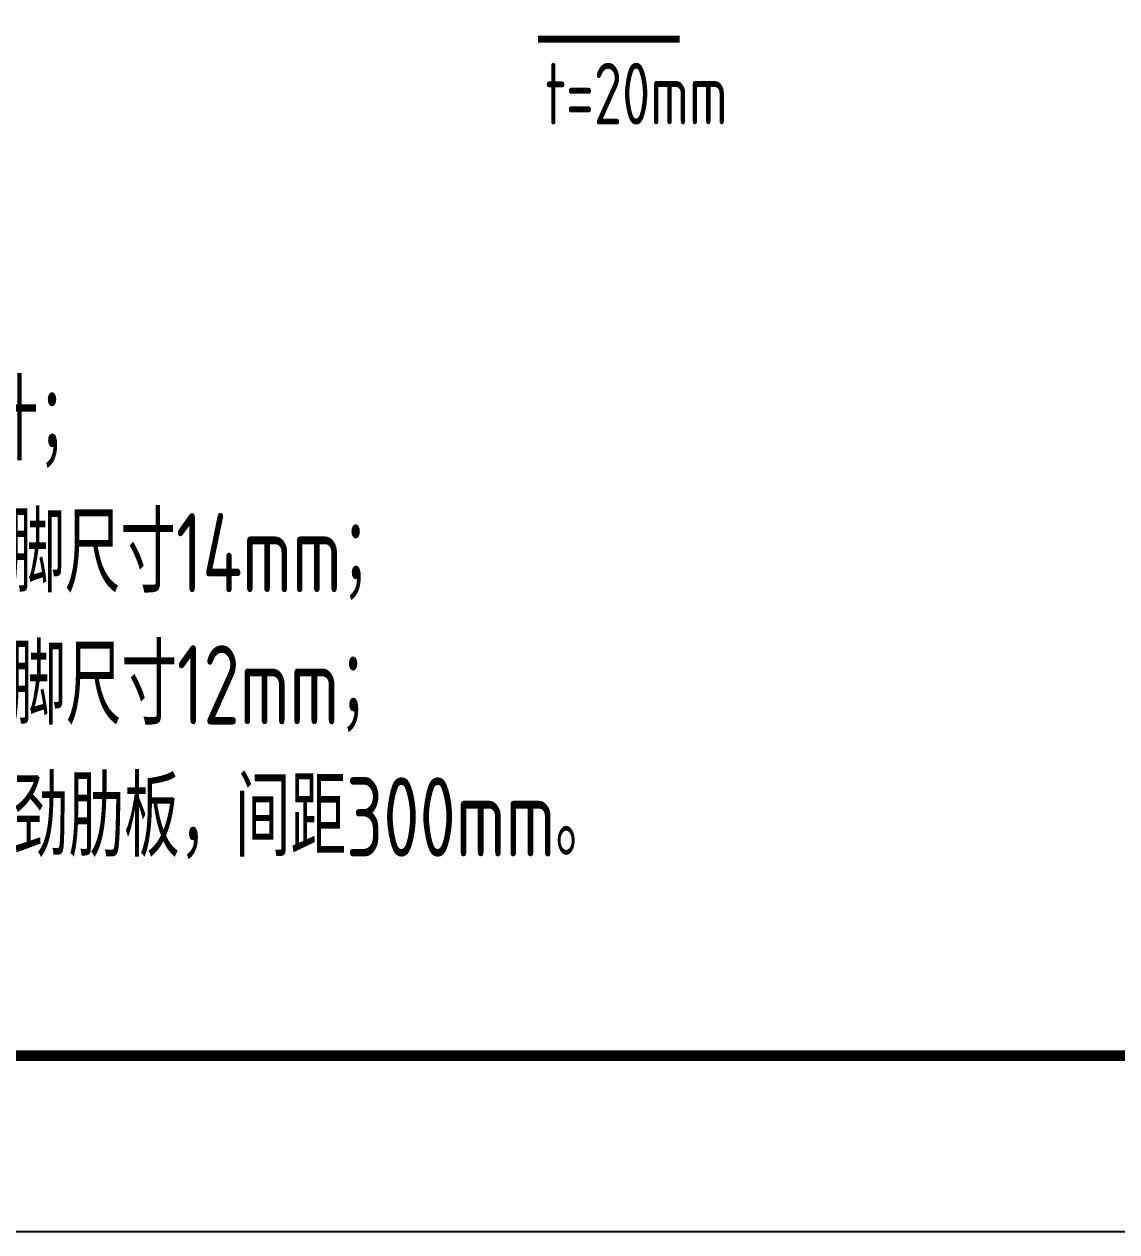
# Model space of a CAD drawing. Extents: x -2876908 to 633791, y -1383861 to 872234.
# Drawn here: x 246225 to 277236, y -631023 to -596742 of the extents above; entities that cross this region are included whole.
import ezdxf
from ezdxf.enums import TextEntityAlignment as Align

# ---------------------------------------------------------------- set-up
doc = ezdxf.new("R2010")
doc.units = 0
doc.header["$LTSCALE"] = 5
doc.header["$MEASUREMENT"] = 0
doc.layers.get('0').update_dxf_attribs({"linetype": 'CONTINUOUS', "lineweight": 25})
for name, color, linetype, lineweight in [('1粗实线', 1, 'CONTINUOUS', 30), ('5标注', 3, 'CONTINUOUS', 15), ('6文本', 7, 'CONTINUOUS', 15), ('HFZT', 5, 'CONTINUOUS', 15)]:
    doc.layers.add(name, color=color, linetype=linetype, lineweight=lineweight)
doc.layers.add('M_Dim', color=3, linetype='CONTINUOUS')
doc.styles.add('TSSD_NORM', font='tssdeng.shx', dxfattribs={"width": 0.7, "bigfont": 'hztxt.shx'})

# ---------------------------------------------------------------- blocks, each defined once
blk = doc.blocks.new('施工设计图框')
at = {"color": 7, "linetype": 'Continuous'}
blk.add_lwpolyline([(-395.504, -13.5), (-395.504, 283.5), (24.496, 283.5), (24.496, -13.5), (-395.504, -13.5)], dxfattribs=at)
at = {"layer": '1粗实线', "color": 7, "linetype": 'Continuous', "const_width": 0.6}
blk.add_lwpolyline([(-370.504, -3.5), (-370.504, 273.5), (14.496, 273.5), (14.496, -3.5), (-370.504, -3.5)], dxfattribs=at)
at = {"layer": 'HFZT', "color": 2, "style": 'TSSD_NORM', "width": 0.7}
for tag, height, p in [('比例尺', 2.5, (7.248, 17.5)), ('图号', 2.5, (-20.49, 3.5)), ('日期', 2.5, (7.248, 3.5)), ('图名', 4, (-76.242, 0.75))]:
    blk.add_attdef(tag, text='', height=height, dxfattribs=at).set_placement(p, align=Align.MIDDLE)

msp = doc.modelspace()

# ---------------------------------------------------------------- linework, layer by layer
at = {"layer": 'M_Dim'}
msp.add_lwpolyline([(260805.206, -597166.124, 200, 200, 0), (264827.105, -597166.124, 200, 200, 0)], format="xyseb", dxfattribs=at)

# ---------------------------------------------------------------- block references
at = {"xscale": 500, "yscale": 500, "zscale": 500}
msp.add_blockref('施工设计图框', (358492.46, -624273.382), dxfattribs=at)

# ---------------------------------------------------------------- texts
at = {"layer": '5标注', "color": 7, "style": 'TSSD_NORM', "width": 0.7}
msp.add_text('t=20mm', height=1750, dxfattribs=at).set_placement((263598.871, -598714.241), align=Align.MIDDLE)
at = {"layer": '6文本', "insert": (218006.188, -603119.61), "char_height": 2250, "width": 195290.43481, "attachment_point": 1, "style": 'TSSD_NORM'}
msp.add_mtext('说明：\\P1、除标高以m计外，图中尺寸均以mm计；\\P2、柱顶、分配梁接触位置均为满焊，焊脚尺寸14mm；\\P3、加劲肋与构件连接位置均为满焊，焊脚尺寸12mm；\\P{\\C1;4、顶部分配梁起顶设计位置增设两道加劲肋板，间距300mm。}', dxfattribs=at)

doc.saveas('drawing.dxf')
